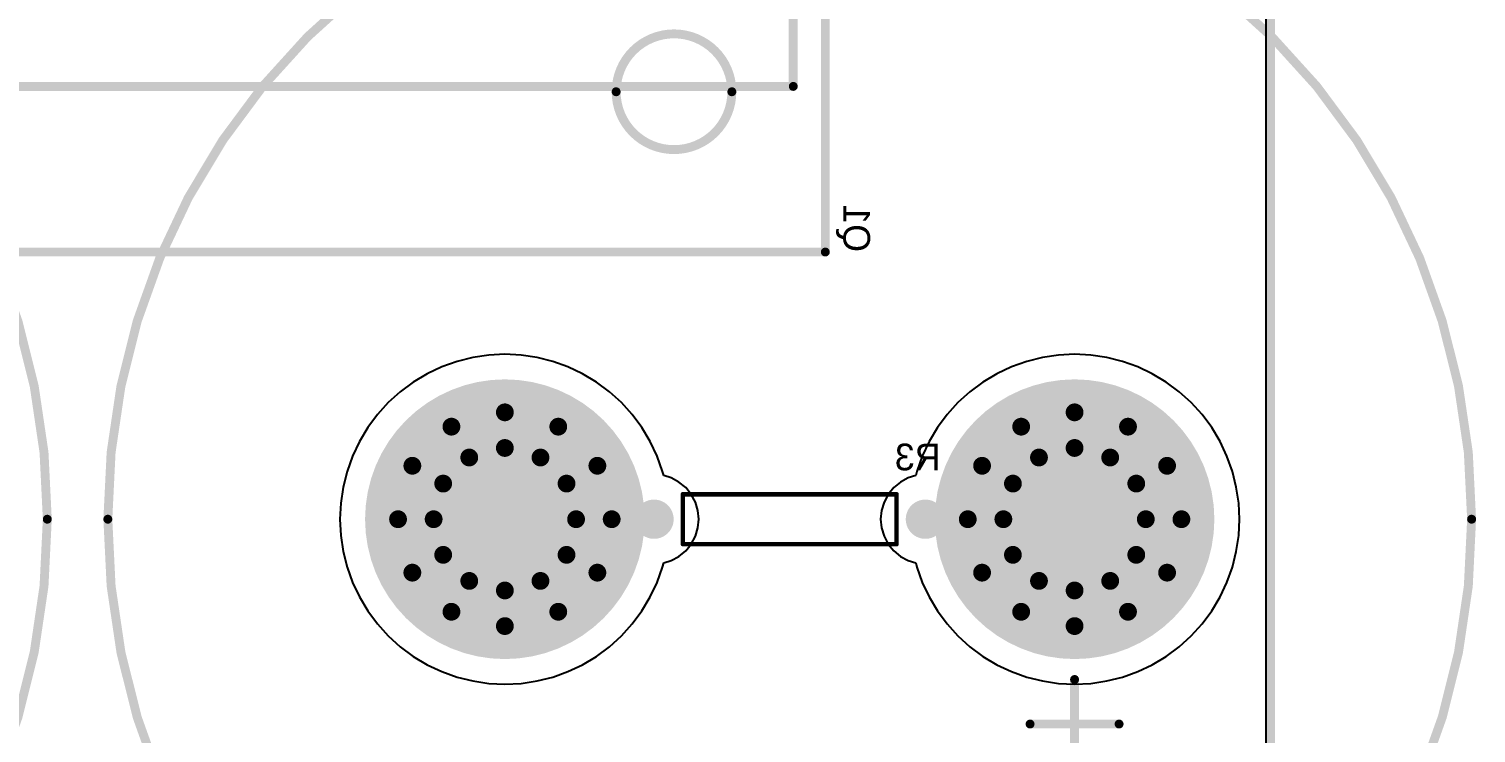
# Model space of a CAD drawing. Extents: x 69 to 227, y 90 to 377.
# Drawn here: x 145.3 to 226.6, y 221.5 to 261 of the extents above; entities that cross this region are included whole.
import ezdxf

# ---------------------------------------------------------------- set-up
doc = ezdxf.new("R2010")
doc.units = 0
doc.layers.get('0').update_dxf_attribs({"linetype": 'CONTINUOUS'})
for name, color, linetype in [('BOTTOMLAYER', 5, 'CONTINUOUS'), ('BOTTOMOVERLAY', 54, 'CONTINUOUS'), ('BOTTOMSOLDER', 6, 'CONTINUOUS'), ('MECHANICAL4', 56, 'CONTINUOUS'), ('MULTILAYER', 9, 'CONTINUOUS'), ('TOPLAYER', 1, 'CONTINUOUS'), ('TOPOVERLAY', 2, 'CONTINUOUS'), ('TOPSOLDER', 216, 'CONTINUOUS')]:
    doc.layers.add(name, color=color, linetype=linetype)

# ---------------------------------------------------------------- blocks, each defined once
blk = doc.blocks.new('R___A_____0_6___B_8')
at = {"layer": 'BOTTOMLAYER', "const_width": 1}
for points in [[(-8.12, 0, 1), (-7.12, 0, 1)], [(7.12, 0, 1), (8.12, 0, 1)]]:
    blk.add_lwpolyline(points, format="xyb", close=True, dxfattribs=at)
at = {"layer": 'BOTTOMOVERLAY', "const_width": 0.254}
for points in [[(-6, -1.4), (-6, 1.4)], [(-6, 1.4), (6, 1.4)], [(6, -1.4), (6, 1.4)], [(-6, -1.4), (6, -1.4)]]:
    blk.add_lwpolyline(points, dxfattribs=at)
at = {"layer": 'BOTTOMOVERLAY', "const_width": 0.127}
for points in [[(-6.064, 1.4, 1), (-5.937, 1.4, 1)], [(-6.064, 1.4, 1), (-5.937, 1.4, 1)], [(5.937, 1.4, 1), (6.064, 1.4, 1)], [(5.937, 1.4, 1), (6.064, 1.4, 1)], [(-6.064, -1.4, 1), (-5.937, -1.4, 1)], [(-6.064, -1.4, 1), (-5.937, -1.4, 1)], [(5.937, -1.4, 1), (6.064, -1.4, 1)], [(5.937, -1.4, 1), (6.064, -1.4, 1)]]:
    blk.add_lwpolyline(points, format="xyb", close=True, dxfattribs=at)
at = {"layer": 'BOTTOMSOLDER', "const_width": 1.102}
for points in [[(-8.171, 0, 1), (-7.069, 0, 1)], [(7.069, 0, 1), (8.171, 0, 1)]]:
    blk.add_lwpolyline(points, format="xyb", close=True, dxfattribs=at)
at = {"layer": 'MULTILAYER', "const_width": 1}
for points in [[(-8.12, 0, 1), (-7.12, 0, 1)], [(7.12, 0, 1), (8.12, 0, 1)]]:
    blk.add_lwpolyline(points, format="xyb", close=True, dxfattribs=at)
at = {"layer": 'TOPLAYER', "const_width": 1}
for points in [[(-8.12, 0, 1), (-7.12, 0, 1)], [(7.12, 0, 1), (8.12, 0, 1)]]:
    blk.add_lwpolyline(points, format="xyb", close=True, dxfattribs=at)
at = {"layer": 'TOPSOLDER', "const_width": 1.102}
for points in [[(-8.171, 0, 1), (-7.069, 0, 1)], [(7.069, 0, 1), (8.171, 0, 1)]]:
    blk.add_lwpolyline(points, format="xyb", close=True, dxfattribs=at)
blk = doc.blocks.new('PEH200YV447BMB2_19')
at = {"layer": 'BOTTOMLAYER', "const_width": 7.75}
for points in [[(-19.875, 0, 1), (-12.125, 0, 1)], [(12.125, 0, 1), (19.875, 0, 1)]]:
    blk.add_lwpolyline(points, format="xyb", close=True, dxfattribs=at)
at = {"layer": 'BOTTOMSOLDER', "const_width": 7.852}
for points in [[(-19.926, 0, 1), (-12.074, 0, 1)], [(12.074, 0, 1), (19.926, 0, 1)]]:
    blk.add_lwpolyline(points, format="xyb", close=True, dxfattribs=at)
at = {"layer": 'MULTILAYER', "const_width": 7.75}
for points in [[(-19.875, 0, 1), (-12.125, 0, 1)], [(12.125, 0, 1), (19.875, 0, 1)]]:
    blk.add_lwpolyline(points, format="xyb", close=True, dxfattribs=at)
at = {"layer": 'TOPLAYER', "const_width": 7.75}
for points in [[(-19.875, 0, 1), (-12.125, 0, 1)], [(12.125, 0, 1), (19.875, 0, 1)]]:
    blk.add_lwpolyline(points, format="xyb", close=True, dxfattribs=at)
at = {"layer": 'TOPOVERLAY'}
for points, const_width in [([(38.3, 0, 1), (-38.3, 0, 1)], 0.5), ([(-16.125, 14, 1), (-15.875, 14, 1)], 0.25), ([(-18.625, 11.5, 1), (-18.375, 11.5, 1)], 0.25), ([(-13.625, 11.5, 1), (-13.375, 11.5, 1)], 0.25), ([(-16.125, 9, 1), (-15.875, 9, 1)], 0.25), ([(-38.425, 0, 1), (-38.175, 0, 1)], 0.25), ([(38.175, 0, 1), (38.425, 0, 1)], 0.25)]:
    blk.add_lwpolyline(points, format="xyb", close=True, dxfattribs=dict(at, const_width=const_width))
at = {"layer": 'TOPOVERLAY', "const_width": 0.5}
for points in [[(-16, 14), (-16, 9)], [(-13.5, 11.5), (-18.5, 11.5)]]:
    blk.add_lwpolyline(points, dxfattribs=at)
at = {"layer": 'TOPSOLDER', "const_width": 7.852}
for points in [[(-19.926, 0, 1), (-12.074, 0, 1)], [(12.074, 0, 1), (19.926, 0, 1)]]:
    blk.add_lwpolyline(points, format="xyb", close=True, dxfattribs=at)
blk = doc.blocks.new('PEH200YV447BMB2_20')
at = {"layer": 'BOTTOMLAYER', "const_width": 7.75}
for points in [[(-19.875, 0, 1), (-12.125, 0, 1)], [(12.125, 0, 1), (19.875, 0, 1)]]:
    blk.add_lwpolyline(points, format="xyb", close=True, dxfattribs=at)
at = {"layer": 'BOTTOMSOLDER', "const_width": 7.852}
for points in [[(-19.926, 0, 1), (-12.074, 0, 1)], [(12.074, 0, 1), (19.926, 0, 1)]]:
    blk.add_lwpolyline(points, format="xyb", close=True, dxfattribs=at)
at = {"layer": 'MULTILAYER', "const_width": 7.75}
for points in [[(-19.875, 0, 1), (-12.125, 0, 1)], [(12.125, 0, 1), (19.875, 0, 1)]]:
    blk.add_lwpolyline(points, format="xyb", close=True, dxfattribs=at)
at = {"layer": 'TOPLAYER', "const_width": 7.75}
for points in [[(-19.875, 0, 1), (-12.125, 0, 1)], [(12.125, 0, 1), (19.875, 0, 1)]]:
    blk.add_lwpolyline(points, format="xyb", close=True, dxfattribs=at)
at = {"layer": 'TOPOVERLAY'}
for points, const_width in [([(38.3, 0, 1), (-38.3, 0, 1)], 0.5), ([(-16.125, 14, 1), (-15.875, 14, 1)], 0.25), ([(-18.625, 11.5, 1), (-18.375, 11.5, 1)], 0.25), ([(-13.625, 11.5, 1), (-13.375, 11.5, 1)], 0.25), ([(-16.125, 9, 1), (-15.875, 9, 1)], 0.25), ([(-38.425, 0, 1), (-38.175, 0, 1)], 0.25), ([(38.175, 0, 1), (38.425, 0, 1)], 0.25)]:
    blk.add_lwpolyline(points, format="xyb", close=True, dxfattribs=dict(at, const_width=const_width))
at = {"layer": 'TOPOVERLAY', "const_width": 0.5}
for points in [[(-16, 14), (-16, 9)], [(-13.5, 11.5), (-18.5, 11.5)]]:
    blk.add_lwpolyline(points, dxfattribs=at)
at = {"layer": 'TOPSOLDER', "const_width": 7.852}
for points in [[(-19.926, 0, 1), (-12.074, 0, 1)], [(12.074, 0, 1), (19.926, 0, 1)]]:
    blk.add_lwpolyline(points, format="xyb", close=True, dxfattribs=at)
blk = doc.blocks.new('CM300_SKM200_DUAL_FOOTPRI0')
at = {"layer": 'BOTTOMOVERLAY', "const_width": 0.5}
for points in [[(55, -40), (55, 40)], [(53.2, -30.7), (53.2, 30.7)], [(-53.2, -30.7), (53.2, -30.7)], [(-55, -40), (55, -40)]]:
    blk.add_lwpolyline(points, dxfattribs=at)
at = {"layer": 'BOTTOMOVERLAY'}
for points, const_width in [([(49.75, -31, 1), (43.25, -31, 1)], 0.5), ([(43.125, -31, 1), (43.375, -31, 1)], 0.25), ([(49.625, -31, 1), (49.875, -31, 1)], 0.25), ([(53.075, -30.7, 1), (53.325, -30.7, 1)], 0.25), ([(53.075, -30.7, 1), (53.325, -30.7, 1)], 0.25), ([(54.875, -40, 1), (55.125, -40, 1)], 0.25), ([(54.875, -40, 1), (55.125, -40, 1)], 0.25)]:
    blk.add_lwpolyline(points, format="xyb", close=True, dxfattribs=dict(at, const_width=const_width))

msp = doc.modelspace()

# ---------------------------------------------------------------- linework, layer by layer
at = {"layer": 'BOTTOMLAYER'}
for p, q in [((214.745, 364.031), (214.745, 102.969)), ((169.312, 242.362), (168.456, 242.056)), ((170.193, 242.583), (169.312, 242.362)), ((171.092, 242.717), (170.193, 242.583)), ((172, 242.761), (171.092, 242.717)), ((172.908, 242.717), (172, 242.761)), ((173.807, 242.583), (172.908, 242.717)), ((174.688, 242.362), (173.807, 242.583)), ((175.544, 242.056), (174.688, 242.362)), ((167.634, 241.668), (166.855, 241.2)), ((168.456, 242.056), (167.634, 241.668)), ((176.366, 241.668), (175.544, 242.056)), ((177.145, 241.2), (176.366, 241.668)), ((166.125, 240.659), (165.451, 240.049)), ((166.855, 241.2), (166.125, 240.659)), ((177.875, 240.659), (177.145, 241.2)), ((178.549, 240.049), (177.875, 240.659)), ((165.451, 240.049), (164.841, 239.375)), ((179.159, 239.375), (178.549, 240.049)), ((164.841, 239.375), (164.3, 238.645)), ((179.7, 238.645), (179.159, 239.375)), ((164.3, 238.645), (163.832, 237.866)), ((180.168, 237.866), (179.7, 238.645)), ((163.832, 237.866), (163.444, 237.044)), ((180.556, 237.044), (180.168, 237.866)), ((163.444, 237.044), (163.138, 236.188)), ((180.862, 236.188), (180.556, 237.044)), ((163.138, 236.188), (162.917, 235.307)), ((180.923, 235.948), (180.862, 236.188)), ((181.341, 235.821), (180.923, 235.948)), ((181.776, 235.589), (181.341, 235.821)), ((162.917, 235.307), (162.783, 234.408)), ((182.156, 235.276), (181.776, 235.589)), ((182.469, 234.896), (182.156, 235.276)), ((162.783, 234.408), (162.739, 233.5)), ((182.701, 234.461), (182.469, 234.896)), ((182.844, 233.99), (182.701, 234.461)), ((162.739, 233.5), (162.783, 232.592)), ((182.892, 233.5), (182.844, 233.99)), ((182.844, 233.01), (182.892, 233.5)), ((162.783, 232.592), (162.917, 231.693)), ((182.469, 232.104), (182.701, 232.539)), ((182.701, 232.539), (182.844, 233.01)), ((162.917, 231.693), (163.138, 230.812)), ((181.776, 231.411), (182.156, 231.724)), ((182.156, 231.724), (182.469, 232.104)), ((180.862, 230.812), (180.923, 231.052)), ((180.923, 231.052), (181.341, 231.179)), ((181.341, 231.179), (181.776, 231.411)), ((163.138, 230.812), (163.444, 229.956)), ((180.556, 229.956), (180.862, 230.812)), ((163.444, 229.956), (163.832, 229.134)), ((180.168, 229.134), (180.556, 229.956)), ((163.832, 229.134), (164.3, 228.355)), ((179.7, 228.355), (180.168, 229.134)), ((164.3, 228.355), (164.841, 227.625)), ((164.841, 227.625), (165.451, 226.951)), ((178.549, 226.951), (179.159, 227.625)), ((179.159, 227.625), (179.7, 228.355)), ((165.451, 226.951), (166.125, 226.341)), ((177.875, 226.341), (178.549, 226.951)), ((166.125, 226.341), (166.855, 225.8)), ((177.145, 225.8), (177.875, 226.341)), ((166.855, 225.8), (167.634, 225.332)), ((167.634, 225.332), (168.456, 224.944)), ((175.544, 224.944), (176.366, 225.332)), ((176.366, 225.332), (177.145, 225.8)), ((168.456, 224.944), (169.312, 224.638)), ((169.312, 224.638), (170.193, 224.417)), ((170.193, 224.417), (171.092, 224.283)), ((172.908, 224.283), (173.807, 224.417)), ((173.807, 224.417), (174.688, 224.638)), ((174.688, 224.638), (175.544, 224.944)), ((171.092, 224.283), (172, 224.239)), ((172, 224.239), (172.908, 224.283))]:
    msp.add_line(p, q, dxfattribs=at)
at = {"layer": 'BOTTOMLAYER', "const_width": 0.5}
for points in [[(171.75, 239.5, 1), (172.25, 239.5, 1)], [(203.75, 239.5, 1), (204.25, 239.5, 1)], [(168.75, 238.696, 1), (169.25, 238.696, 1)], [(174.75, 238.696, 1), (175.25, 238.696, 1)], [(200.75, 238.696, 1), (201.25, 238.696, 1)], [(206.75, 238.696, 1), (207.25, 238.696, 1)], [(169.75, 236.964, 1), (170.25, 236.964, 1)], [(171.75, 237.5, 1), (172.25, 237.5, 1)], [(173.75, 236.964, 1), (174.25, 236.964, 1)], [(201.75, 236.964, 1), (202.25, 236.964, 1)], [(203.75, 237.5, 1), (204.25, 237.5, 1)], [(205.75, 236.964, 1), (206.25, 236.964, 1)], [(166.554, 236.5, 1), (167.054, 236.5, 1)], [(176.946, 236.5, 1), (177.446, 236.5, 1)], [(198.554, 236.5, 1), (199.054, 236.5, 1)], [(208.946, 236.5, 1), (209.446, 236.5, 1)], [(168.286, 235.5, 1), (168.786, 235.5, 1)], [(175.214, 235.5, 1), (175.714, 235.5, 1)], [(200.286, 235.5, 1), (200.786, 235.5, 1)], [(207.214, 235.5, 1), (207.714, 235.5, 1)], [(165.75, 233.5, 1), (166.25, 233.5, 1)], [(167.75, 233.5, 1), (168.25, 233.5, 1)], [(175.75, 233.5, 1), (176.25, 233.5, 1)], [(177.75, 233.5, 1), (178.25, 233.5, 1)], [(197.75, 233.5, 1), (198.25, 233.5, 1)], [(199.75, 233.5, 1), (200.25, 233.5, 1)], [(207.75, 233.5, 1), (208.25, 233.5, 1)], [(209.75, 233.5, 1), (210.25, 233.5, 1)], [(168.286, 231.5, 1), (168.786, 231.5, 1)], [(175.214, 231.5, 1), (175.714, 231.5, 1)], [(200.286, 231.5, 1), (200.786, 231.5, 1)], [(207.214, 231.5, 1), (207.714, 231.5, 1)], [(166.554, 230.5, 1), (167.054, 230.5, 1)], [(176.946, 230.5, 1), (177.446, 230.5, 1)], [(198.554, 230.5, 1), (199.054, 230.5, 1)], [(208.946, 230.5, 1), (209.446, 230.5, 1)], [(169.75, 230.036, 1), (170.25, 230.036, 1)], [(173.75, 230.036, 1), (174.25, 230.036, 1)], [(201.75, 230.036, 1), (202.25, 230.036, 1)], [(205.75, 230.036, 1), (206.25, 230.036, 1)], [(171.75, 229.5, 1), (172.25, 229.5, 1)], [(203.75, 229.5, 1), (204.25, 229.5, 1)], [(168.75, 228.304, 1), (169.25, 228.304, 1)], [(174.75, 228.304, 1), (175.25, 228.304, 1)], [(200.75, 228.304, 1), (201.25, 228.304, 1)], [(206.75, 228.304, 1), (207.25, 228.304, 1)], [(171.75, 227.5, 1), (172.25, 227.5, 1)], [(203.75, 227.5, 1), (204.25, 227.5, 1)]]:
    msp.add_lwpolyline(points, format="xyb", close=True, dxfattribs=at)
at = {"layer": 'BOTTOMSOLDER', "const_width": 0.602}
for points in [[(171.699, 239.5, 1), (172.301, 239.5, 1)], [(203.699, 239.5, 1), (204.301, 239.5, 1)], [(168.699, 238.696, 1), (169.301, 238.696, 1)], [(174.699, 238.696, 1), (175.301, 238.696, 1)], [(200.699, 238.696, 1), (201.301, 238.696, 1)], [(206.699, 238.696, 1), (207.301, 238.696, 1)], [(169.699, 236.964, 1), (170.301, 236.964, 1)], [(171.699, 237.5, 1), (172.301, 237.5, 1)], [(173.699, 236.964, 1), (174.301, 236.964, 1)], [(201.699, 236.964, 1), (202.301, 236.964, 1)], [(203.699, 237.5, 1), (204.301, 237.5, 1)], [(205.699, 236.964, 1), (206.301, 236.964, 1)], [(166.503, 236.5, 1), (167.105, 236.5, 1)], [(176.895, 236.5, 1), (177.497, 236.5, 1)], [(198.503, 236.5, 1), (199.105, 236.5, 1)], [(208.895, 236.5, 1), (209.497, 236.5, 1)], [(168.235, 235.5, 1), (168.837, 235.5, 1)], [(175.163, 235.5, 1), (175.765, 235.5, 1)], [(200.235, 235.5, 1), (200.837, 235.5, 1)], [(207.163, 235.5, 1), (207.765, 235.5, 1)], [(165.699, 233.5, 1), (166.301, 233.5, 1)], [(167.699, 233.5, 1), (168.301, 233.5, 1)], [(175.699, 233.5, 1), (176.301, 233.5, 1)], [(177.699, 233.5, 1), (178.301, 233.5, 1)], [(197.699, 233.5, 1), (198.301, 233.5, 1)], [(199.699, 233.5, 1), (200.301, 233.5, 1)], [(207.699, 233.5, 1), (208.301, 233.5, 1)], [(209.699, 233.5, 1), (210.301, 233.5, 1)], [(168.235, 231.5, 1), (168.837, 231.5, 1)], [(175.163, 231.5, 1), (175.765, 231.5, 1)], [(200.235, 231.5, 1), (200.837, 231.5, 1)], [(207.163, 231.5, 1), (207.765, 231.5, 1)], [(166.503, 230.5, 1), (167.105, 230.5, 1)], [(176.895, 230.5, 1), (177.497, 230.5, 1)], [(198.503, 230.5, 1), (199.105, 230.5, 1)], [(208.895, 230.5, 1), (209.497, 230.5, 1)], [(169.699, 230.036, 1), (170.301, 230.036, 1)], [(171.699, 229.5, 1), (172.301, 229.5, 1)], [(173.699, 230.036, 1), (174.301, 230.036, 1)], [(201.699, 230.036, 1), (202.301, 230.036, 1)], [(203.699, 229.5, 1), (204.301, 229.5, 1)], [(205.699, 230.036, 1), (206.301, 230.036, 1)], [(168.699, 228.304, 1), (169.301, 228.304, 1)], [(174.699, 228.304, 1), (175.301, 228.304, 1)], [(200.699, 228.304, 1), (201.301, 228.304, 1)], [(206.699, 228.304, 1), (207.301, 228.304, 1)], [(171.699, 227.5, 1), (172.301, 227.5, 1)], [(203.699, 227.5, 1), (204.301, 227.5, 1)]]:
    msp.add_lwpolyline(points, format="xyb", close=True, dxfattribs=at)
at = {"layer": 'MECHANICAL4', "const_width": 0.5}
msp.add_lwpolyline([(215, 376.5), (215, 90.5)], dxfattribs=at)
at = {"layer": 'MULTILAYER', "const_width": 0.5}
for points in [[(171.75, 239.5, 1), (172.25, 239.5, 1)], [(203.75, 239.5, 1), (204.25, 239.5, 1)], [(168.75, 238.696, 1), (169.25, 238.696, 1)], [(174.75, 238.696, 1), (175.25, 238.696, 1)], [(200.75, 238.696, 1), (201.25, 238.696, 1)], [(206.75, 238.696, 1), (207.25, 238.696, 1)], [(169.75, 236.964, 1), (170.25, 236.964, 1)], [(171.75, 237.5, 1), (172.25, 237.5, 1)], [(173.75, 236.964, 1), (174.25, 236.964, 1)], [(201.75, 236.964, 1), (202.25, 236.964, 1)], [(203.75, 237.5, 1), (204.25, 237.5, 1)], [(205.75, 236.964, 1), (206.25, 236.964, 1)], [(166.554, 236.5, 1), (167.054, 236.5, 1)], [(176.946, 236.5, 1), (177.446, 236.5, 1)], [(198.554, 236.5, 1), (199.054, 236.5, 1)], [(208.946, 236.5, 1), (209.446, 236.5, 1)], [(168.286, 235.5, 1), (168.786, 235.5, 1)], [(175.214, 235.5, 1), (175.714, 235.5, 1)], [(200.286, 235.5, 1), (200.786, 235.5, 1)], [(207.214, 235.5, 1), (207.714, 235.5, 1)], [(165.75, 233.5, 1), (166.25, 233.5, 1)], [(167.75, 233.5, 1), (168.25, 233.5, 1)], [(175.75, 233.5, 1), (176.25, 233.5, 1)], [(177.75, 233.5, 1), (178.25, 233.5, 1)], [(197.75, 233.5, 1), (198.25, 233.5, 1)], [(199.75, 233.5, 1), (200.25, 233.5, 1)], [(207.75, 233.5, 1), (208.25, 233.5, 1)], [(209.75, 233.5, 1), (210.25, 233.5, 1)], [(168.286, 231.5, 1), (168.786, 231.5, 1)], [(175.214, 231.5, 1), (175.714, 231.5, 1)], [(200.286, 231.5, 1), (200.786, 231.5, 1)], [(207.214, 231.5, 1), (207.714, 231.5, 1)], [(166.554, 230.5, 1), (167.054, 230.5, 1)], [(176.946, 230.5, 1), (177.446, 230.5, 1)], [(198.554, 230.5, 1), (199.054, 230.5, 1)], [(208.946, 230.5, 1), (209.446, 230.5, 1)], [(169.75, 230.036, 1), (170.25, 230.036, 1)], [(173.75, 230.036, 1), (174.25, 230.036, 1)], [(201.75, 230.036, 1), (202.25, 230.036, 1)], [(205.75, 230.036, 1), (206.25, 230.036, 1)], [(171.75, 229.5, 1), (172.25, 229.5, 1)], [(203.75, 229.5, 1), (204.25, 229.5, 1)], [(168.75, 228.304, 1), (169.25, 228.304, 1)], [(174.75, 228.304, 1), (175.25, 228.304, 1)], [(200.75, 228.304, 1), (201.25, 228.304, 1)], [(206.75, 228.304, 1), (207.25, 228.304, 1)], [(171.75, 227.5, 1), (172.25, 227.5, 1)], [(203.75, 227.5, 1), (204.25, 227.5, 1)]]:
    msp.add_lwpolyline(points, format="xyb", close=True, dxfattribs=at)
at = {"layer": 'TOPLAYER'}
for p, q in [((214.745, 376.245), (214.745, 90.755)), ((169.312, 242.362), (168.456, 242.056)), ((170.193, 242.583), (169.312, 242.362)), ((171.092, 242.717), (170.193, 242.583)), ((172, 242.761), (171.092, 242.717)), ((172.908, 242.717), (172, 242.761)), ((173.807, 242.583), (172.908, 242.717)), ((174.688, 242.362), (173.807, 242.583)), ((175.544, 242.056), (174.688, 242.362)), ((201.312, 242.362), (200.456, 242.056)), ((202.193, 242.583), (201.312, 242.362)), ((203.092, 242.717), (202.193, 242.583)), ((204, 242.761), (203.092, 242.717)), ((204.908, 242.717), (204, 242.761)), ((205.807, 242.583), (204.908, 242.717)), ((206.688, 242.362), (205.807, 242.583)), ((207.544, 242.056), (206.688, 242.362)), ((167.634, 241.668), (166.855, 241.2)), ((168.456, 242.056), (167.634, 241.668)), ((176.366, 241.668), (175.544, 242.056)), ((177.145, 241.2), (176.366, 241.668)), ((199.634, 241.668), (198.855, 241.2)), ((200.456, 242.056), (199.634, 241.668)), ((208.366, 241.668), (207.544, 242.056)), ((209.145, 241.2), (208.366, 241.668)), ((166.125, 240.659), (165.451, 240.049)), ((166.855, 241.2), (166.125, 240.659)), ((177.875, 240.659), (177.145, 241.2)), ((178.549, 240.049), (177.875, 240.659)), ((198.125, 240.659), (197.451, 240.049)), ((198.855, 241.2), (198.125, 240.659)), ((209.875, 240.659), (209.145, 241.2)), ((210.549, 240.049), (209.875, 240.659)), ((165.451, 240.049), (164.841, 239.375)), ((179.159, 239.375), (178.549, 240.049)), ((197.451, 240.049), (196.841, 239.375)), ((211.159, 239.375), (210.549, 240.049)), ((164.841, 239.375), (164.3, 238.645)), ((179.7, 238.645), (179.159, 239.375)), ((196.841, 239.375), (196.3, 238.645)), ((211.7, 238.645), (211.159, 239.375)), ((164.3, 238.645), (163.832, 237.866)), ((180.168, 237.866), (179.7, 238.645)), ((196.3, 238.645), (195.832, 237.866)), ((212.168, 237.866), (211.7, 238.645)), ((163.832, 237.866), (163.444, 237.044)), ((180.556, 237.044), (180.168, 237.866)), ((195.832, 237.866), (195.444, 237.044)), ((212.556, 237.044), (212.168, 237.866)), ((163.444, 237.044), (163.138, 236.188)), ((180.862, 236.188), (180.556, 237.044)), ((195.444, 237.044), (195.138, 236.188)), ((212.862, 236.188), (212.556, 237.044)), ((163.138, 236.188), (162.917, 235.307)), ((180.923, 235.948), (180.862, 236.188)), ((181.341, 235.821), (180.923, 235.948)), ((181.776, 235.589), (181.341, 235.821)), ((194.659, 235.821), (194.224, 235.589)), ((195.077, 235.948), (194.659, 235.821)), ((195.138, 236.188), (195.077, 235.948)), ((213.083, 235.307), (212.862, 236.188)), ((162.917, 235.307), (162.783, 234.408)), ((182.156, 235.276), (181.776, 235.589)), ((182.469, 234.896), (182.156, 235.276)), ((193.844, 235.276), (193.531, 234.896)), ((194.224, 235.589), (193.844, 235.276)), ((213.217, 234.408), (213.083, 235.307)), ((162.783, 234.408), (162.739, 233.5)), ((182.701, 234.461), (182.469, 234.896)), ((182.844, 233.99), (182.701, 234.461)), ((193.299, 234.461), (193.156, 233.99)), ((193.531, 234.896), (193.299, 234.461)), ((213.261, 233.5), (213.217, 234.408)), ((162.739, 233.5), (162.783, 232.592)), ((182.892, 233.5), (182.844, 233.99)), ((182.844, 233.01), (182.892, 233.5)), ((193.156, 233.99), (193.108, 233.5)), ((193.108, 233.5), (193.156, 233.01)), ((213.217, 232.592), (213.261, 233.5)), ((162.783, 232.592), (162.917, 231.693)), ((182.469, 232.104), (182.701, 232.539)), ((182.701, 232.539), (182.844, 233.01)), ((193.156, 233.01), (193.299, 232.539)), ((193.299, 232.539), (193.531, 232.104)), ((213.083, 231.693), (213.217, 232.592)), ((162.917, 231.693), (163.138, 230.812)), ((181.776, 231.411), (182.156, 231.724)), ((182.156, 231.724), (182.469, 232.104)), ((193.531, 232.104), (193.844, 231.724)), ((193.844, 231.724), (194.224, 231.411)), ((212.862, 230.812), (213.083, 231.693)), ((180.862, 230.812), (180.923, 231.052)), ((180.923, 231.052), (181.341, 231.179)), ((181.341, 231.179), (181.776, 231.411)), ((194.224, 231.411), (194.659, 231.179)), ((194.659, 231.179), (195.077, 231.052)), ((195.077, 231.052), (195.138, 230.812)), ((163.138, 230.812), (163.444, 229.956)), ((180.556, 229.956), (180.862, 230.812)), ((195.138, 230.812), (195.444, 229.956)), ((212.556, 229.956), (212.862, 230.812)), ((163.444, 229.956), (163.832, 229.134)), ((180.168, 229.134), (180.556, 229.956)), ((195.444, 229.956), (195.832, 229.134)), ((212.168, 229.134), (212.556, 229.956)), ((163.832, 229.134), (164.3, 228.355)), ((179.7, 228.355), (180.168, 229.134)), ((195.832, 229.134), (196.3, 228.355)), ((211.7, 228.355), (212.168, 229.134)), ((164.3, 228.355), (164.841, 227.625)), ((164.841, 227.625), (165.451, 226.951)), ((178.549, 226.951), (179.159, 227.625)), ((179.159, 227.625), (179.7, 228.355)), ((196.3, 228.355), (196.841, 227.625)), ((196.841, 227.625), (197.451, 226.951)), ((210.549, 226.951), (211.159, 227.625)), ((211.159, 227.625), (211.7, 228.355)), ((165.451, 226.951), (166.125, 226.341)), ((177.875, 226.341), (178.549, 226.951)), ((197.451, 226.951), (198.125, 226.341)), ((209.875, 226.341), (210.549, 226.951)), ((166.125, 226.341), (166.855, 225.8)), ((177.145, 225.8), (177.875, 226.341)), ((198.125, 226.341), (198.855, 225.8)), ((209.145, 225.8), (209.875, 226.341)), ((166.855, 225.8), (167.634, 225.332)), ((167.634, 225.332), (168.456, 224.944)), ((175.544, 224.944), (176.366, 225.332)), ((176.366, 225.332), (177.145, 225.8)), ((198.855, 225.8), (199.634, 225.332)), ((199.634, 225.332), (200.456, 224.944)), ((207.544, 224.944), (208.366, 225.332)), ((208.366, 225.332), (209.145, 225.8)), ((168.456, 224.944), (169.312, 224.638)), ((169.312, 224.638), (170.193, 224.417)), ((170.193, 224.417), (171.092, 224.283)), ((172.908, 224.283), (173.807, 224.417)), ((173.807, 224.417), (174.688, 224.638)), ((174.688, 224.638), (175.544, 224.944)), ((200.456, 224.944), (201.312, 224.638)), ((201.312, 224.638), (202.193, 224.417)), ((202.193, 224.417), (203.092, 224.283)), ((204.908, 224.283), (205.807, 224.417)), ((205.807, 224.417), (206.688, 224.638)), ((206.688, 224.638), (207.544, 224.944)), ((171.092, 224.283), (172, 224.239)), ((172, 224.239), (172.908, 224.283)), ((203.092, 224.283), (204, 224.239)), ((204, 224.239), (204.908, 224.283))]:
    msp.add_line(p, q, dxfattribs=at)
at = {"layer": 'TOPLAYER', "const_width": 0.5}
for points in [[(171.75, 239.5, 1), (172.25, 239.5, 1)], [(203.75, 239.5, 1), (204.25, 239.5, 1)], [(168.75, 238.696, 1), (169.25, 238.696, 1)], [(174.75, 238.696, 1), (175.25, 238.696, 1)], [(200.75, 238.696, 1), (201.25, 238.696, 1)], [(206.75, 238.696, 1), (207.25, 238.696, 1)], [(169.75, 236.964, 1), (170.25, 236.964, 1)], [(171.75, 237.5, 1), (172.25, 237.5, 1)], [(173.75, 236.964, 1), (174.25, 236.964, 1)], [(201.75, 236.964, 1), (202.25, 236.964, 1)], [(203.75, 237.5, 1), (204.25, 237.5, 1)], [(205.75, 236.964, 1), (206.25, 236.964, 1)], [(166.554, 236.5, 1), (167.054, 236.5, 1)], [(176.946, 236.5, 1), (177.446, 236.5, 1)], [(198.554, 236.5, 1), (199.054, 236.5, 1)], [(208.946, 236.5, 1), (209.446, 236.5, 1)], [(168.286, 235.5, 1), (168.786, 235.5, 1)], [(175.214, 235.5, 1), (175.714, 235.5, 1)], [(200.286, 235.5, 1), (200.786, 235.5, 1)], [(207.214, 235.5, 1), (207.714, 235.5, 1)], [(165.75, 233.5, 1), (166.25, 233.5, 1)], [(167.75, 233.5, 1), (168.25, 233.5, 1)], [(175.75, 233.5, 1), (176.25, 233.5, 1)], [(177.75, 233.5, 1), (178.25, 233.5, 1)], [(197.75, 233.5, 1), (198.25, 233.5, 1)], [(199.75, 233.5, 1), (200.25, 233.5, 1)], [(207.75, 233.5, 1), (208.25, 233.5, 1)], [(209.75, 233.5, 1), (210.25, 233.5, 1)], [(168.286, 231.5, 1), (168.786, 231.5, 1)], [(175.214, 231.5, 1), (175.714, 231.5, 1)], [(200.286, 231.5, 1), (200.786, 231.5, 1)], [(207.214, 231.5, 1), (207.714, 231.5, 1)], [(166.554, 230.5, 1), (167.054, 230.5, 1)], [(176.946, 230.5, 1), (177.446, 230.5, 1)], [(198.554, 230.5, 1), (199.054, 230.5, 1)], [(208.946, 230.5, 1), (209.446, 230.5, 1)], [(169.75, 230.036, 1), (170.25, 230.036, 1)], [(173.75, 230.036, 1), (174.25, 230.036, 1)], [(201.75, 230.036, 1), (202.25, 230.036, 1)], [(205.75, 230.036, 1), (206.25, 230.036, 1)], [(171.75, 229.5, 1), (172.25, 229.5, 1)], [(203.75, 229.5, 1), (204.25, 229.5, 1)], [(168.75, 228.304, 1), (169.25, 228.304, 1)], [(174.75, 228.304, 1), (175.25, 228.304, 1)], [(200.75, 228.304, 1), (201.25, 228.304, 1)], [(206.75, 228.304, 1), (207.25, 228.304, 1)], [(171.75, 227.5, 1), (172.25, 227.5, 1)], [(203.75, 227.5, 1), (204.25, 227.5, 1)]]:
    msp.add_lwpolyline(points, format="xyb", close=True, dxfattribs=at)
at = {"layer": 'TOPSOLDER', "const_width": 0.602}
for points in [[(171.699, 239.5, 1), (172.301, 239.5, 1)], [(203.699, 239.5, 1), (204.301, 239.5, 1)], [(168.699, 238.696, 1), (169.301, 238.696, 1)], [(174.699, 238.696, 1), (175.301, 238.696, 1)], [(200.699, 238.696, 1), (201.301, 238.696, 1)], [(206.699, 238.696, 1), (207.301, 238.696, 1)], [(169.699, 236.964, 1), (170.301, 236.964, 1)], [(171.699, 237.5, 1), (172.301, 237.5, 1)], [(173.699, 236.964, 1), (174.301, 236.964, 1)], [(201.699, 236.964, 1), (202.301, 236.964, 1)], [(203.699, 237.5, 1), (204.301, 237.5, 1)], [(205.699, 236.964, 1), (206.301, 236.964, 1)], [(166.503, 236.5, 1), (167.105, 236.5, 1)], [(176.895, 236.5, 1), (177.497, 236.5, 1)], [(198.503, 236.5, 1), (199.105, 236.5, 1)], [(208.895, 236.5, 1), (209.497, 236.5, 1)], [(168.235, 235.5, 1), (168.837, 235.5, 1)], [(175.163, 235.5, 1), (175.765, 235.5, 1)], [(200.235, 235.5, 1), (200.837, 235.5, 1)], [(207.163, 235.5, 1), (207.765, 235.5, 1)], [(165.699, 233.5, 1), (166.301, 233.5, 1)], [(167.699, 233.5, 1), (168.301, 233.5, 1)], [(175.699, 233.5, 1), (176.301, 233.5, 1)], [(177.699, 233.5, 1), (178.301, 233.5, 1)], [(197.699, 233.5, 1), (198.301, 233.5, 1)], [(199.699, 233.5, 1), (200.301, 233.5, 1)], [(207.699, 233.5, 1), (208.301, 233.5, 1)], [(209.699, 233.5, 1), (210.301, 233.5, 1)], [(168.235, 231.5, 1), (168.837, 231.5, 1)], [(175.163, 231.5, 1), (175.765, 231.5, 1)], [(200.235, 231.5, 1), (200.837, 231.5, 1)], [(207.163, 231.5, 1), (207.765, 231.5, 1)], [(166.503, 230.5, 1), (167.105, 230.5, 1)], [(176.895, 230.5, 1), (177.497, 230.5, 1)], [(198.503, 230.5, 1), (199.105, 230.5, 1)], [(208.895, 230.5, 1), (209.497, 230.5, 1)], [(169.699, 230.036, 1), (170.301, 230.036, 1)], [(171.699, 229.5, 1), (172.301, 229.5, 1)], [(173.699, 230.036, 1), (174.301, 230.036, 1)], [(201.699, 230.036, 1), (202.301, 230.036, 1)], [(203.699, 229.5, 1), (204.301, 229.5, 1)], [(205.699, 230.036, 1), (206.301, 230.036, 1)], [(168.699, 228.304, 1), (169.301, 228.304, 1)], [(174.699, 228.304, 1), (175.301, 228.304, 1)], [(200.699, 228.304, 1), (201.301, 228.304, 1)], [(206.699, 228.304, 1), (207.301, 228.304, 1)], [(171.699, 227.5, 1), (172.301, 227.5, 1)], [(203.699, 227.5, 1), (204.301, 227.5, 1)]]:
    msp.add_lwpolyline(points, format="xyb", close=True, dxfattribs=at)

# ---------------------------------------------------------------- block references
for name, p, rotation in [('CM300_SKM200_DUAL_FOOTPRI0', (135, 288.5), 360), ('PEH200YV447BMB2_19', (108, 233.5), 180), ('PEH200YV447BMB2_20', (188, 233.5), 180), ('R___A_____0_6___B_8', (188, 233.5), 360)]:
    msp.add_blockref(name, p, dxfattribs=dict(rotation=rotation))

# ---------------------------------------------------------------- texts
at = {"layer": 'BOTTOMOVERLAY', "text_generation_flag": 2}
msp.add_text('Q1', height=1.5, rotation=270, dxfattribs=at).set_placement((191.011, 248.503))
msp.add_text('R3', height=1.5, dxfattribs=at).set_placement((196.469, 236.245))

doc.saveas('drawing.dxf')
